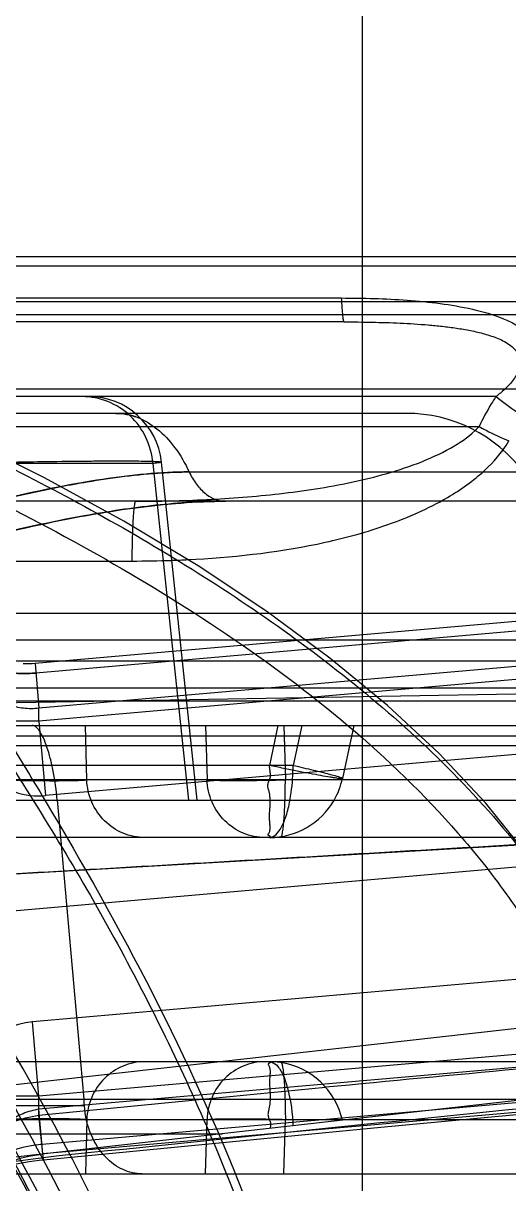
# Model space of a CAD drawing. Header units: millimetres. Extents: x 28656 to 29764, y -21384 to -20601.
# Drawn here: x 29219.24 to 29222.55, y -21151.91 to -21143.99 of the extents above; entities that cross this region are included whole.
import ezdxf

# ---------------------------------------------------------------- set-up
doc = ezdxf.new("R2010")
doc.units = ezdxf.units.MM
doc.header["$LTSCALE"] = 8
doc.layers.add('Cav-cor', color=30, linetype='Continuous')
doc.layers.add('dim', color=3, linetype='Continuous', lineweight=15)

# ---------------------------------------------------------------- blocks, each defined once
blk = doc.blocks.new('20160903.083224')
at = {"layer": 'Cav-cor', "color": 241}
for p, q in [((-2.6327, 18.0947), (-2.6327, -4.9053)), ((-17.3216, 9.3974), (3.1607, 9.3974)), ((3.1703, 9.3321), (-17.3311, 9.3321)), ((-17.1853, 9.1149), (-2.776, 9.1149)), ((-17.3061, 9.0914), (3.1452, 9.0914)), ((-2.7571, 8.9517), (-19.8385, 8.9517)), ((-17.7903, 9.0027), (3.6294, 9.0027)), ((3.1194, 8.4927), (-17.2803, 8.4927)), ((-1.7201, 8.4417), (-20.7436, 8.4417)), ((-2.3322, 8.3277), (-19.2637, 8.3277)), ((-19.7029, 8.2377), (-1.8344, 8.2377)), ((-4.0621, 7.9853), (-6.295, 7.9853)), ((-4.0621, 7.9853), (-3.8186, 5.6877)), ((-3.7597, 5.688), (-4.0042, 7.9951)), ((-3.8147, 7.9277), (-1.5322, 7.9277)), ((8.8388, 7.8194), (-4.8671, 6.6203)), ((14.0375, 7.7277), (-20.4567, 7.7277)), ((8.8491, 7.7547), (-4.8614, 6.5552)), ((8.8655, 7.5145), (-4.8405, 6.3154)), ((9.1493, 7.4503), (-4.8405, 6.2264)), ((-15.4751, 7.3197), (-4.2066, 7.3197)), ((11.014, 7.1015), (-4.796, 5.7183)), ((18.4409, 6.9834), (-8.3037, 4.6435)), ((3.1194, 6.9627), (-17.2803, 6.9627)), ((3.0525, 6.7801), (-15.1535, 6.7801)), ((3.0601, 6.6354), (-15.8629, 6.6354)), ((-4.8877, 6.6187), (-4.9482, 6.6176)), ((-4.8671, 6.6203), (-4.89, 6.6186)), ((-4.8671, 6.6203), (-4.8405, 6.3154)), ((3.6294, 6.4527), (-17.7903, 6.4527)), ((-5.9793, 6.3378), (2.2564, 6.481)), ((3.1452, 6.364), (-15.4498, 6.364)), ((-4.8405, 6.2264), (-4.8405, 6.3154)), ((-42.2032, 6.1977), (2.2365, 6.1977)), ((-4.8405, 6.2264), (-5.3505, 6.2264)), ((-4.8405, 6.2264), (-4.796, 5.7183)), ((-4.5137, 5.8265), (-4.5232, 6.1977)), ((-3.7025, 6.1977), (-3.6926, 5.8265)), ((-3.2085, 6.1977), (-3.2668, 5.9249)), ((-3.1681, 6.1977), (-3.158, 5.8265)), ((-3.0464, 6.1977), (-3.1048, 5.9249)), ((-2.6911, 6.1961), (-2.7681, 5.836)), ((3.1703, 6.1233), (-15.4247, 6.1234)), ((3.1607, 6.058), (-15.4343, 6.058)), ((-3.1048, 5.9249), (-37.0802, 5.9249)), ((0.042, 5.8265), (-34.0756, 5.8265)), ((-60.4322, 5.6877), (18.6189, 5.6877)), ((-4.7162, 5.6877), (-4.7006, 5.5134)), ((10.9251, 5.5579), (-4.8849, 4.1747)), ((-4.7006, 5.5134), (-4.5565, 3.9027)), ((-0.0595, 5.4327), (-47.8822, 5.4327)), ((-4.5276, 5.2116), (-1.56, 5.3838)), ((-5.4841, 5.1561), (-4.5276, 5.2116)), ((10.9695, 5.0498), (-4.8405, 3.6666)), ((10.9695, 4.9608), (-4.8405, 3.5776)), ((-5.8775, 3.6477), (5.0257, 4.8746)), ((10.9905, 4.721), (-4.8195, 3.3378)), ((10.9962, 4.6559), (-4.8138, 3.2727)), ((4.2155, 4.2884), (-6.011, 3.1377)), ((-4.8405, 3.6666), (-4.8849, 4.1747)), ((-0.0595, 3.9027), (-47.8822, 3.9027)), ((-4.5565, 3.9027), (-4.5337, 3.6477)), ((-3.724, 3.6468), (-2.8834, 3.7278)), ((-43.546, 3.6477), (0.8934, 3.6477)), ((-4.8405, 3.6666), (-5.3505, 3.6666)), ((-4.8405, 3.5372), (-4.8405, 3.6666)), ((-4.8405, 3.5372), (-3.724, 3.6468)), ((-10.7225, 3.6033), (-4.5302, 3.6033)), ((-4.8138, 3.2727), (-4.8405, 3.5776)), ((-34.0756, 3.509), (0.042, 3.509)), ((-4.8103, 3.2327), (-4.8405, 3.5372)), ((-4.5137, 3.509), (-4.5232, 3.1377)), ((-3.7025, 3.1377), (-3.6926, 3.509)), ((-3.1681, 3.1377), (-3.158, 3.509)), ((-37.0802, 3.4105), (-3.5866, 3.4105)), ((-42.2032, 3.1377), (6.3337, 3.1377))]:
    blk.add_line(p, q, dxfattribs=at)
for points in [[(-1.7922, 5.6689), (-2.1085, 6.005), (-2.4614, 6.3338), (-2.8534, 6.6574), (-3.2843, 6.9753), (-3.7538, 7.2871), (-4.2606, 7.5915), (-4.8025, 7.8874), (-5.3773, 8.1737), (-5.983, 8.4498), (-6.6178, 8.7153), (-7.2467, 8.9576)], [(-9.8432, 8.8902), (-9.3083, 8.4786), (-8.6731, 7.9402), (-8.0586, 7.3611), (-7.4682, 6.7406), (-6.9042, 6.0785), (-6.3684, 5.3757), (-5.8619, 4.6349), (-5.3865, 3.8614), (-4.943, 3.0612), (-4.532, 2.2405), (-4.1532, 1.4055), (-3.9482, 0.9172)], [(-0.6497, 3.7164), (-0.821, 4.1405), (-1.025, 4.5614), (-1.2532, 4.953), (-1.5081, 5.3201), (-1.7922, 5.6689)], [(-4.8103, 3.2327), (-2.5051, 3.4565), (-0.1424, 3.6768), (2.2079, 3.8871)], [(-5.3993, 2.9984), (-5.3989, 2.9989), (-5.3949, 3.003), (-5.3872, 3.0105), (-5.3758, 3.0208), (-5.3609, 3.0334), (-5.3426, 3.048), (-5.3205, 3.0647), (-5.294, 3.0836), (-5.2622, 3.1049), (-5.2244, 3.1285), (-5.1807, 3.1536), (-5.1316, 3.179), (-5.0776, 3.2038), (-5.0197, 3.2265), (-4.9591, 3.2458), (-4.8976, 3.2606), (-4.8379, 3.2703), (-4.8138, 3.2728)], [(-5.2066, 3.139), (-5.2015, 3.1418), (-5.172, 3.1562), (-5.1332, 3.171), (-5.0861, 3.1853), (-5.0319, 3.1986), (-4.9717, 3.2106), (-4.9069, 3.221), (-4.8383, 3.2298), (-4.8103, 3.2327)]]:
    blk.add_lwpolyline(points, dxfattribs=at)
for centre, radius, start, end in [((-4.5013, 7.9417), 0.5, 6.04921, 90), ((-2.3322, 7.3277), 1, 36.86989, 89.99999), ((-2.223, 8.5972), 0.5293, 313.01921, 317.22228), ((-2.2308, 8.4819), 0.6897, 324.19229, 330.2666), ((-4.1801, 18.2085), 10.4808, 269.9935, 271.11432), ((-4.2049, 15.157), 7.8373, 269.98752, 271.98587), ((-4.1908, 14.7071), 7.3871, 271.99807, 272.83833), ((-4.8405, 6.2264), 0.51, 180, 275), ((-3.2697, 5.9438), 0.5131, 330.02927, 347.86899), ((-3.2668, 5.9427), 0.51, 270, 329.9744), ((-4.8405, 3.6666), 0.51, 95, 180), ((96.4742, -969.7472), 978.2524, 95.5300504, 95.9429211), ((-3.2669, 3.3919), 0.5108, 81.97262, 89.9939), ((-3.2667, 3.3936), 0.5092, 81.46494, 81.96885), ((-3.2668, 3.3927), 0.51, 12.43534, 81.46335), ((56.7128, -618.8984), 625.4719, 95.3472455, 95.4675495), ((-6.6091, 3.4625), 2.0836, 3.87458, 5.10063)]:
    blk.add_arc(centre, radius, start, end, dxfattribs=at)
for points, knots in [([(-9.1067, 10.0429), (-8.9626, 9.9552), (-8.229, 9.5), (-6.5635, 8.4067), (-5.4759, 6.8065), (-4.8471, 5.7656), (-4.8005, 5.6877)], [0, 0, 0, 0, 0.081427, 0.416238, 0.956396, 1, 1, 1, 1]), ([(-10.1207, 9.5545), (-9.8148, 9.317), (-9.2103, 8.8253), (-8.3413, 8.0319), (-7.5148, 7.172), (-6.4719, 5.9268), (-5.308, 4.209), (-4.5359, 2.7291), (-4.1801, 1.9647)], [0, 0, 0, 0, 0.11932, 0.240027, 0.362394, 0.486577, 0.740192, 1, 1, 1, 1]), ([(-10.1599, 9.3711), (-9.8571, 9.136), (-9.2584, 8.6492), (-8.3979, 7.8637), (-7.5794, 7.0125), (-6.5467, 5.7797), (-5.3944, 4.0787), (-4.6299, 2.6132), (-4.2777, 1.8564)], [0, 0, 0, 0, 0.119319, 0.240023, 0.362387, 0.486569, 0.740188, 1, 1, 1, 1]), ([(-2.776, 9.1149), (-2.7749, 9.0919), (-2.7727, 9.0517), (-2.7688, 9.0051), (-2.7654, 8.9776), (-2.7628, 8.9638), (-2.7608, 8.9562), (-2.7583, 8.9517), (-2.7571, 8.9517)], [0, 0, 0, 0, 0.418116, 0.731127, 0.843809, 0.925878, 0.977119, 1, 1, 1, 1]), ([(-2.776, 9.1149), (-2.7009, 9.1149), (-2.5507, 9.1129), (-2.3257, 9.1018), (-2.1016, 9.0801), (-1.881, 9.0429), (-1.7026, 8.9916), (-1.571, 8.9291), (-1.4836, 8.8684), (-1.4144, 8.7902), (-1.3748, 8.6946), (-1.3718, 8.5912), (-1.3896, 8.5247), (-1.4018, 8.4925)], [0, 0, 0, 0, 0.12921, 0.258504, 0.387693, 0.51633, 0.643313, 0.705581, 0.766366, 0.825288, 0.882862, 0.940698, 1, 1, 1, 1]), ([(-2.7571, 8.9517), (-2.6935, 8.9517), (-2.5661, 8.9506), (-2.3744, 8.9446), (-2.2142, 8.9347), (-2.0858, 8.9222), (-1.9893, 8.9098), (-1.893, 8.8934), (-1.7975, 8.8714), (-1.7045, 8.8406), (-1.619, 8.7971), (-1.5641, 8.7367), (-1.5522, 8.6773), (-1.559, 8.6343), (-1.5758, 8.5943), (-1.6076, 8.5451), (-1.6379, 8.5126), (-1.6596, 8.4924)], [0, 0, 0, 0, 0.126055, 0.252749, 0.380212, 0.444284, 0.508605, 0.573178, 0.637975, 0.702796, 0.76693, 0.827379, 0.855891, 0.884117, 0.912471, 0.941278, 1, 1, 1, 1]), ([(-7.2609, 8.9214), (-6.7715, 8.7387), (-5.7987, 8.3435), (-4.3792, 7.64), (-3.0225, 6.7887), (-2.202, 6.086), (-1.8379, 5.6884)], [0, 0, 0, 0, 0.246225, 0.494656, 0.745836, 1, 1, 1, 1]), ([(-3.9667, 0.9904), (-4.2923, 1.7841), (-5.0076, 3.3167), (-6.1093, 5.1009), (-7.1074, 6.3873), (-8.1523, 7.5447), (-9.02, 8.3155), (-9.6232, 8.7803)], [0, 0, 0, 0, 0.264288, 0.519965, 0.644044, 0.765412, 1, 1, 1, 1]), ([(-7.2254, 8.6347), (-6.5895, 8.397), (-5.6455, 8.0023), (-4.4328, 7.3728), (-3.5501, 6.833), (-2.7134, 6.2108), (-2.0815, 5.6041), (-1.6437, 5.0544), (-1.2624, 4.4613), (-1.0456, 3.9758), (-0.9244, 3.6454)], [0, 0, 0, 0, 0.245438, 0.36917, 0.493689, 0.619106, 0.745482, 0.809054, 0.872754, 1, 1, 1, 1]), ([(-4.0621, 7.9853), (-4.0672, 8.0463), (-4.1001, 8.1672), (-4.2092, 8.3183), (-4.3649, 8.4181), (-4.4859, 8.4417), (-4.5455, 8.4417)], [0, 0, 0, 0, 0.253172, 0.504693, 0.753494, 1, 1, 1, 1]), ([(-1.7201, 8.4417), (-1.7308, 8.4255), (-1.7727, 8.3598), (-1.8098, 8.2909), (-1.8344, 8.2377)], [0, 0, 0, 0, 0.248693, 1, 1, 1, 1]), ([(-1.5195, 8.2989), (-1.5372, 8.3099), (-1.6063, 8.3542), (-1.6727, 8.4028), (-1.7201, 8.4417)], [0, 0, 0, 0, 0.253972, 1, 1, 1, 1]), ([(-4.3146, 8.3277), (-4.266, 8.3277), (-4.1641, 8.308), (-4.0254, 8.2243), (-3.9046, 8.0942), (-3.8423, 7.9866), (-3.8147, 7.9277)], [0, 0, 0, 0, 0.21691, 0.450226, 0.710328, 1, 1, 1, 1]), ([(-4.1419, 8.2888), (-4.1557, 8.2951), (-4.2108, 8.3173), (-4.2706, 8.3277), (-4.3146, 8.3277)], [0, 0, 0, 0, 0.257, 1, 1, 1, 1]), ([(-1.8344, 8.2377), (-1.8186, 8.229), (-1.7525, 8.1936), (-1.6844, 8.1619), (-1.632, 8.1398)], [0, 0, 0, 0, 0.240665, 1, 1, 1, 1]), ([(-3.9763, 7.7297), (-3.8103, 7.7329), (-3.478, 7.7475), (-2.9815, 7.8003), (-2.5719, 7.8808), (-2.2547, 7.9819), (-2.1023, 8.0498), (-2.0302, 8.0906)], [0, 0, 0, 0, 0.249622, 0.499833, 0.75031, 0.875433, 1, 1, 1, 1]), ([(-5.5162, 7.9853), (-5.4121, 7.9876), (-5.2112, 7.9918), (-4.9232, 7.997), (-4.7002, 8.0001), (-4.5384, 8.0019), (-4.4316, 8.0027), (-4.3354, 8.0031), (-4.2507, 8.0031), (-4.178, 8.0028), (-4.1178, 8.002), (-4.0756, 8.0009), (-4.0484, 7.9998), (-4.0329, 7.999), (-4.021, 7.9981), (-4.012, 7.9971), (-4.0073, 7.9961), (-4.0042, 7.9951), (-4.0041, 7.9944)], [0, 0, 0, 0, 0.206402, 0.39855, 0.571131, 0.648578, 0.719384, 0.783075, 0.839198, 0.88737, 0.927275, 0.958623, 0.971029, 0.981234, 0.989221, 0.99498, 0.99853, 1, 1, 1, 1]), ([(-3.8147, 7.9277), (-4.0124, 7.9277), (-4.4246, 7.8843), (-5.0501, 7.7571), (-5.7012, 7.5873), (-6.1403, 7.4575), (-6.3624, 7.3896)], [0, 0, 0, 0, 0.227234, 0.473974, 0.733153, 1, 1, 1, 1]), ([(-4.6901, 7.8279), (-4.6307, 7.8393), (-4.401, 7.8811), (-4.1688, 7.9117), (-3.996, 7.922)], [0, 0, 0, 0, 0.258917, 1, 1, 1, 1]), ([(-4.0041, 7.9943), (-4.0041, 7.9939), (-4.0056, 7.993), (-4.0102, 7.9916), (-4.0212, 7.9897), (-4.0391, 7.9875), (-4.0537, 7.9861), (-4.0621, 7.9853)], [0, 0, 0, 0, 0.023126, 0.073044, 0.2621, 0.571403, 1, 1, 1, 1]), ([(-3.996, 7.922), (-3.9807, 7.923), (-3.9203, 7.9262), (-3.8598, 7.9277), (-3.8147, 7.9277)], [0, 0, 0, 0, 0.253445, 1, 1, 1, 1]), ([(-3.8147, 7.9277), (-3.8009, 7.8983), (-3.7697, 7.8445), (-3.7093, 7.7794), (-3.6399, 7.7376), (-3.589, 7.7277), (-3.5647, 7.7277)], [0, 0, 0, 0, 0.289671, 0.549771, 0.783088, 1, 1, 1, 1]), ([(-5.1469, 7.728), (-5.1085, 7.7373), (-4.9568, 7.773), (-4.8043, 7.8058), (-4.6901, 7.8279)], [0, 0, 0, 0, 0.253463, 1, 1, 1, 1]), ([(-3.5647, 7.7277), (-3.7243, 7.7277), (-4.0487, 7.7061), (-4.7063, 7.6059), (-5.5392, 7.406), (-6.5413, 7.1083), (-7.2117, 6.8905), (-7.5488, 6.7801)], [0, 0, 0, 0, 0.116551, 0.236794, 0.485416, 0.741023, 1, 1, 1, 1]), ([(-4.3745, 7.6548), (-4.3409, 7.6602), (-4.2076, 7.6807), (-4.0736, 7.6973), (-3.9732, 7.7069)], [0, 0, 0, 0, 0.252234, 1, 1, 1, 1]), ([(-4.1813, 7.7277), (-4.1826, 7.7277), (-4.1851, 7.723), (-4.1871, 7.7152), (-4.1897, 7.7011), (-4.1932, 7.6728), (-4.1971, 7.625), (-4.1993, 7.5838), (-4.2004, 7.5601)], [0, 0, 0, 0, 0.022772, 0.074066, 0.156218, 0.269126, 0.582134, 1, 1, 1, 1]), ([(-3.9732, 7.7069), (-3.9389, 7.7102), (-3.803, 7.7218), (-3.6666, 7.7277), (-3.5647, 7.7277)], [0, 0, 0, 0, 0.252801, 1, 1, 1, 1]), ([(-3.8251, 7.329), (-3.5287, 7.3437), (-3.0837, 7.3918), (-2.5082, 7.54), (-2.2319, 7.6536), (-2.1017, 7.7247)], [0, 0, 0, 0, 0.499912, 0.750057, 1, 1, 1, 1]), ([(-5.8649, 7.3061), (-5.6163, 7.3772), (-5.1232, 7.5095), (-4.6232, 7.6148), (-4.3745, 7.6548)], [0, 0, 0, 0, 0.506573, 1, 1, 1, 1]), ([(-4.2004, 7.5601), (-4.2012, 7.5423), (-4.2044, 7.4622), (-4.2059, 7.3821), (-4.2066, 7.3197)], [0, 0, 0, 0, 0.222327, 1, 1, 1, 1]), ([(-5.9689, 7.2948), (-5.8222, 7.0972), (-5.5354, 6.6949), (-4.9859, 5.8664), (-4.3264, 4.7951), (-3.7649, 3.656), (-3.3852, 2.701), (-3.2131, 2.212), (-3.1324, 1.9647)], [0, 0, 0, 0, 0.121741, 0.244342, 0.491785, 0.743604, 0.871337, 1, 1, 1, 1]), ([(-4.8614, 6.5552), (-4.9209, 6.5499), (-5.0378, 6.5517), (-5.2015, 6.586), (-5.3432, 6.6391), (-5.4604, 6.6994), (-5.5532, 6.7591), (-5.6211, 6.8128), (-5.6615, 6.8534), (-5.679, 6.8811), (-5.6828, 6.8932), (-5.6828, 6.8983)], [0, 0, 0, 0, 0.193089, 0.374662, 0.5381, 0.680628, 0.80005, 0.894046, 0.960511, 0.983332, 1, 1, 1, 1]), ([(-5.4295, 6.6845), (-5.3506, 6.6419), (-5.218, 6.5874), (-5.024, 6.5511), (-4.9162, 6.5504), (-4.8614, 6.5552)], [0, 0, 0, 0, 0.455811, 0.720635, 1, 1, 1, 1]), ([(-4.8405, 6.3154), (-4.8757, 6.3106), (-4.9463, 6.3099), (-5.0455, 6.3349), (-5.1319, 6.3757), (-5.2046, 6.4238), (-5.2636, 6.4733), (-5.3088, 6.5201), (-5.3382, 6.5594), (-5.3505, 6.5859), (-5.3505, 6.5968)], [0, 0, 0, 0, 0.172354, 0.337813, 0.492275, 0.63366, 0.759389, 0.865572, 0.947104, 1, 1, 1, 1]), ([(-4.7162, 5.6877), (-4.7221, 5.7539), (-4.7351, 5.8497), (-4.7616, 5.9702), (-4.7836, 6.0464), (-4.8074, 6.1091), (-4.8325, 6.1561), (-4.8573, 6.1874), (-4.8786, 6.1977), (-4.8876, 6.1977)], [0, 0, 0, 0, 0.358224, 0.520834, 0.664903, 0.786157, 0.881784, 0.951331, 1, 1, 1, 1]), ([(-3.2668, 5.4327), (-3.2648, 5.4327), (-3.2618, 5.434), (-3.2585, 5.4379), (-3.2615, 5.4406), (-3.265, 5.4422), (-3.2694, 5.4443), (-3.2735, 5.4466), (-3.2766, 5.4496), (-3.2764, 5.4536), (-3.2744, 5.4571), (-3.2707, 5.4622), (-3.2659, 5.4691), (-3.2634, 5.4793), (-3.2625, 5.4945), (-3.2619, 5.5161), (-3.2652, 5.5447), (-3.2676, 5.5772), (-3.2644, 5.6131), (-3.2614, 5.652), (-3.2619, 5.6938), (-3.2641, 5.7306), (-3.2728, 5.7599), (-3.2789, 5.7826), (-3.276, 5.8068), (-3.2641, 5.8275), (-3.2576, 5.8515), (-3.2611, 5.876), (-3.2642, 5.9004), (-3.2655, 5.9168), (-3.2668, 5.9249)], [0, 0, 0, 0, 0.012023, 0.018764, 0.023532, 0.031911, 0.042192, 0.051958, 0.059355, 0.065722, 0.073465, 0.082666, 0.102352, 0.121976, 0.143088, 0.191438, 0.247724, 0.311251, 0.38143, 0.45774, 0.539171, 0.625322, 0.671504, 0.717445, 0.761883, 0.809248, 0.855917, 0.903746, 0.95212, 1, 1, 1, 1]), ([(-2.7681, 5.836), (-2.7683, 5.835), (-2.773, 5.8347), (-2.7795, 5.8346), (-2.7922, 5.8357), (-2.8085, 5.8377), (-2.8296, 5.8407), (-2.8657, 5.8463), (-2.92, 5.8557), (-2.9944, 5.8695), (-3.0794, 5.886), (-3.1713, 5.9047), (-3.2346, 5.918), (-3.2668, 5.9249)], [0, 0, 0, 0, 0.005882, 0.020608, 0.044543, 0.07762, 0.119584, 0.169957, 0.2939, 0.444992, 0.61762, 0.805393, 1, 1, 1, 1]), ([(-3.1271, 5.6837), (-3.1236, 5.7025), (-3.1108, 5.7823), (-3.1054, 5.8632), (-3.1048, 5.9249)], [0, 0, 0, 0, 0.236415, 1, 1, 1, 1]), ([(-3.1048, 5.9249), (-3.0811, 5.9196), (-3.0354, 5.9091), (-2.9703, 5.8938), (-2.9124, 5.8796), (-2.863, 5.867), (-2.8235, 5.8563), (-2.7971, 5.8485), (-2.7819, 5.8433), (-2.7743, 5.8403), (-2.7704, 5.8385), (-2.768, 5.8367), (-2.7681, 5.836)], [0, 0, 0, 0, 0.208852, 0.402419, 0.574982, 0.721972, 0.840226, 0.926861, 0.957759, 0.980188, 0.994094, 1, 1, 1, 1]), ([(-5.1311, 5.8265), (-5.0649, 5.8246), (-4.9363, 5.8218), (-4.7586, 5.8202), (-4.6301, 5.8209), (-4.553, 5.8235), (-4.5248, 5.8252), (-4.5137, 5.8265)], [0, 0, 0, 0, 0.32186, 0.62498, 0.863054, 0.945856, 1, 1, 1, 1]), ([(-4.118, 5.4327), (-4.1684, 5.4327), (-4.2708, 5.4532), (-4.4005, 5.5406), (-4.489, 5.6711), (-4.512, 5.7747), (-4.5137, 5.8265)], [0, 0, 0, 0, 0.246616, 0.495194, 0.746568, 1, 1, 1, 1]), ([(-3.2968, 5.4327), (-3.3473, 5.4327), (-3.4496, 5.4532), (-3.5794, 5.5406), (-3.6678, 5.6711), (-3.6908, 5.7747), (-3.6926, 5.8265)], [0, 0, 0, 0, 0.246616, 0.495194, 0.746568, 1, 1, 1, 1]), ([(-3.6926, 5.8265), (-3.6685, 5.8241), (-3.6028, 5.8227), (-3.4837, 5.8216), (-3.3297, 5.823), (-3.2171, 5.8251), (-3.158, 5.8265)], [0, 0, 0, 0, 0.135879, 0.368056, 0.668302, 1, 1, 1, 1]), ([(-3.1899, 5.4327), (-3.1867, 5.4327), (-3.1814, 5.446), (-3.1769, 5.4658), (-3.1716, 5.5031), (-3.1672, 5.5506), (-3.1633, 5.6096), (-3.1593, 5.7026), (-3.1581, 5.7759), (-3.158, 5.8265)], [0, 0, 0, 0, 0.02433, 0.082081, 0.174021, 0.297004, 0.446867, 0.618326, 1, 1, 1, 1]), ([(-3.4864, 0.6352), (-3.811, 1.553), (-4.5712, 3.3154), (-5.5924, 4.9444), (-6.162, 5.6907)], [0, 0, 0, 0, 0.50906, 1, 1, 1, 1]), ([(3.5011, 5.6763), (3.5127, 5.6773), (3.438, 5.6726), (3.3947, 5.6706), (3.2633, 5.6629), (3.1326, 5.6554), (2.9445, 5.6446), (2.7119, 5.6312), (2.3363, 5.6095), (1.8664, 5.5823), (1.3017, 5.5496), (0.7367, 5.5169), (-0.0171, 5.4732), (-0.9596, 5.4186), (-2.0906, 5.353), (-3.5988, 5.2655), (-4.73, 5.1998), (-5.4841, 5.1561)], [0, 0, 0, 0, 0.003877, 0.010782, 0.02575, 0.041118, 0.056626, 0.087824, 0.119137, 0.181905, 0.24476, 0.307656, 0.370573, 0.496439, 0.622324, 0.748216, 1, 1, 1, 1]), ([(-4.8005, 5.6877), (-4.2803, 4.8178), (-3.4505, 3.2541), (-2.4091, -0.2885), (-2.121, -3.0143), (-2.0601, -4.9212)], [0, 0, 0, 0, 0.273063, 0.480363, 1, 1, 1, 1]), ([(-3.2668, 5.4327), (-3.2319, 5.4327), (-3.1937, 5.4816), (-3.1677, 5.5376), (-3.1453, 5.5989), (-3.1337, 5.6486), (-3.1271, 5.6837)], [0, 0, 0, 0, 0.351106, 0.486631, 0.640982, 1, 1, 1, 1]), ([(-1.8379, 5.6884), (-1.657, 5.4907), (-1.3192, 5.0728), (-1.0483, 4.6084), (-0.9296, 4.3687)], [0, 0, 0, 0, 0.500427, 1, 1, 1, 1]), ([(-4.118, 3.9027), (-4.1684, 3.9027), (-4.2708, 3.8822), (-4.4005, 3.7948), (-4.489, 3.6643), (-4.512, 3.5608), (-4.5137, 3.509)], [0, 0, 0, 0, 0.246616, 0.495194, 0.746568, 1, 1, 1, 1]), ([(-3.2968, 3.9027), (-3.3473, 3.9027), (-3.4496, 3.8822), (-3.5794, 3.7948), (-3.6678, 3.6643), (-3.6908, 3.5608), (-3.6926, 3.509)], [0, 0, 0, 0, 0.246616, 0.495194, 0.746568, 1, 1, 1, 1]), ([(-3.2668, 3.9027), (-3.2648, 3.9027), (-3.262, 3.9016), (-3.2582, 3.898), (-3.2613, 3.8956), (-3.2646, 3.8942), (-3.2688, 3.8922), (-3.2726, 3.8902), (-3.2753, 3.8873), (-3.2752, 3.8824), (-3.2715, 3.8769), (-3.2677, 3.8693), (-3.2651, 3.8603), (-3.2629, 3.8465), (-3.2618, 3.8268), (-3.264, 3.8005), (-3.2683, 3.7589), (-3.2612, 3.6994), (-3.2618, 3.6354), (-3.2681, 3.5871), (-3.2752, 3.5587), (-3.2781, 3.5359), (-3.2706, 3.5141), (-3.2595, 3.4939), (-3.2574, 3.4699), (-3.2606, 3.4546), (-3.2627, 3.447)], [0, 0, 0, 0, 0.012893, 0.019916, 0.024788, 0.033478, 0.043943, 0.053647, 0.060845, 0.067176, 0.083113, 0.101534, 0.120877, 0.141826, 0.189515, 0.245, 0.307856, 0.453095, 0.620265, 0.71086, 0.758864, 0.805776, 0.852652, 0.901621, 0.950275, 1, 1, 1, 1]), ([(-3.2668, 3.9027), (-3.262, 3.9027), (-3.2397, 3.8994), (-3.2213, 3.8837), (-3.2101, 3.8705)], [0, 0, 0, 0, 0.218933, 1, 1, 1, 1]), ([(-3.1899, 3.9027), (-3.1867, 3.9027), (-3.1814, 3.8895), (-3.1769, 3.8696), (-3.1716, 3.8324), (-3.1672, 3.7848), (-3.1633, 3.7259), (-3.1593, 3.6329), (-3.1581, 3.5595), (-3.158, 3.509)], [0, 0, 0, 0, 0.02433, 0.082081, 0.174021, 0.297004, 0.446867, 0.618326, 1, 1, 1, 1]), ([(-3.2101, 3.8705), (-3.1939, 3.8515), (-3.1661, 3.7996), (-3.1236, 3.6647), (-3.11, 3.5479), (-3.1063, 3.4646)], [0, 0, 0, 0, 0.176503, 0.409817, 1, 1, 1, 1]), ([(-4.8405, 3.5776), (-4.8778, 3.5724), (-4.9501, 3.5518), (-5.0464, 3.4999), (-5.1295, 3.4376), (-5.2003, 3.3715), (-5.2592, 3.3065), (-5.3053, 3.2467), (-5.3341, 3.2016), (-5.3473, 3.1715), (-5.3505, 3.1588), (-5.3505, 3.1534)], [0, 0, 0, 0, 0.164364, 0.32332, 0.474368, 0.615696, 0.744589, 0.856468, 0.944291, 0.976587, 1, 1, 1, 1]), ([(-4.1369, 3.1377), (-4.1811, 3.1377), (-4.2757, 3.1591), (-4.4006, 3.253), (-4.4966, 3.4065), (-4.5256, 3.5342), (-4.5302, 3.6033)], [0, 0, 0, 0, 0.199381, 0.422178, 0.68781, 1, 1, 1, 1]), ([(-5.165, 3.4039), (-5.1237, 3.4421), (-5.0171, 3.5003), (-4.9016, 3.5275), (-4.8405, 3.5372)], [0, 0, 0, 0, 0.476078, 1, 1, 1, 1]), ([(-5.1311, 3.509), (-5.0649, 3.5109), (-4.9363, 3.5137), (-4.7586, 3.5152), (-4.6301, 3.5145), (-4.553, 3.5119), (-4.5248, 3.5102), (-4.5137, 3.509)], [0, 0, 0, 0, 0.32186, 0.62498, 0.863054, 0.945856, 1, 1, 1, 1]), ([(-3.6926, 3.509), (-3.6685, 3.5113), (-3.6028, 3.5127), (-3.4837, 3.5138), (-3.3297, 3.5124), (-3.2171, 3.5104), (-3.158, 3.509)], [0, 0, 0, 0, 0.135879, 0.368056, 0.668302, 1, 1, 1, 1]), ([(-4.8195, 3.3378), (-4.8524, 3.335), (-4.9779, 3.3169), (-5.0989, 3.273), (-5.1828, 3.2314)], [0, 0, 0, 0, 0.260848, 1, 1, 1, 1]), ([(-5.3368, 3.1417), (-5.2558, 3.1737), (-5.0801, 3.2141), (-4.903, 3.2381), (-4.8117, 3.2476)], [0, 0, 0, 0, 0.486986, 1, 1, 1, 1])]:
    blk.add_open_spline(points, degree=3, knots=knots, dxfattribs=at)
for points in [[(-1.6596, 8.4924), (-1.6788, 8.4744), (-1.6991, 8.4576), (-1.7201, 8.4417)], [(-2.0302, 8.0906), (-1.9702, 8.1244), (-1.9121, 8.1632), (-1.8618, 8.2102)], [(-1.8401, 7.9003), (-1.7775, 7.9529), (-1.7192, 8.012), (-1.6715, 8.0784)], [(-2.1017, 7.7247), (-2.0095, 7.775), (-1.9205, 7.8327), (-1.8401, 7.9003)]]:
    blk.add_open_spline(points, degree=3, dxfattribs=at)

msp = doc.modelspace()

# ---------------------------------------------------------------- linework, layer by layer
at = {"layer": 'Cav-cor', "color": 241}
msp.add_line((29143.2801, -21149.2889), (29263.2801, -21149.2889), dxfattribs=at)

# ---------------------------------------------------------------- block references
at = {"layer": 'dim'}
msp.add_blockref('20160903.083224', (29224.1868, -21154.9766), dxfattribs=at)

doc.saveas('drawing.dxf')
